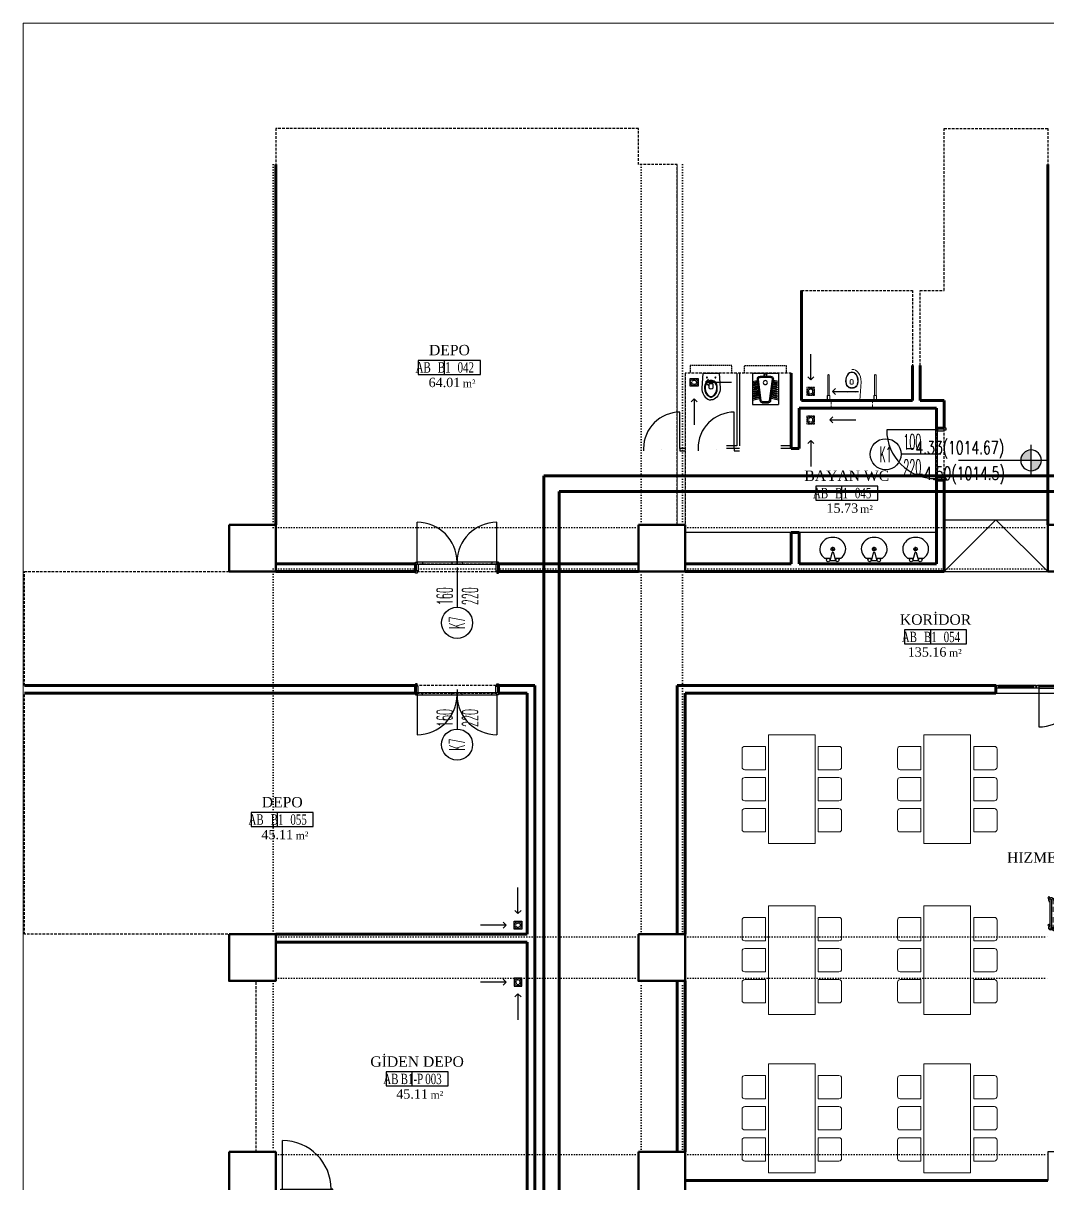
# Model space of a CAD drawing. Extents: x -228812 to 45006, y -308075 to -42938.
# Drawn here: x 39709 to 41687, y -45177 to -42938 of the extents above; entities that cross this region are included whole.
import ezdxf
from ezdxf.enums import TextEntityAlignment as Align

# ---------------------------------------------------------------- set-up
doc = ezdxf.new("R2010")
doc.units = 0
doc.header["$LTSCALE"] = 20
for name, pattern in [('( Hidden )', [0.375, 0.25, -0.125]), ('BORDER', [1.75, 0.5, -0.25, 0.5, -0.25, 0, -0.25]), ('DASHED', [0.75, 0.5, -0.25]), ('DOT', [0.25, 0, -0.25]), ('HIDDEN', [0.375, 0.25, -0.125])]:
    doc.linetypes.add(name, pattern=pattern)
doc.layers.get('0').update_dxf_attribs({"linetype": 'CONTINUOUS', "lineweight": 15})
doc.layers.get('DEFPOINTS').update_dxf_attribs({"linetype": 'CONTINUOUS'})
for name, color, linetype, lineweight in [('-DWG_ANA_1', 7, 'BORDER', 25), ('-DWG_DETAY1', 7, 'CONTINUOUS', 25), ('-DWG_DETAY1_1', 7, 'BORDER', 20), ('-DWG_DETAY2', 7, 'CONTINUOUS', 15), ('DUVAR', 7, 'CONTINUOUS', 60), ('KOLON', 7, 'CONTINUOUS', 50), ('NO', 7, 'CONTINUOUS', 30), ('tefris', 7, 'CONTINUOUS', 20), ('Y-TEFRIS ISLAK', 142, 'CONTINUOUS', 9)]:
    doc.layers.add(name, color=color, linetype=linetype, lineweight=lineweight)
for name, color, linetype in [('BL-S', 42, 'CONTINUOUS'), ('DUVAR-PANEL', 7, 'CONTINUOUS'), ('KAPILAR', 5, 'CONTINUOUS'), ('KIRIS', 9, 'DOT'), ('KOT', 7, 'CONTINUOUS'), ('MERD', 7, 'CONTINUOUS'), ('OK', 7, 'CONTINUOUS'), ('ROOM', 7, 'CONTINUOUS'), ('ROOM-T', 7, 'CONTINUOUS'), ('TEFRIS SIHHI', 7, 'CONTINUOUS')]:
    doc.layers.add(name, color=color, linetype=linetype)
doc.styles.add('OLC-200', font='tromans.shx', dxfattribs={"width": 0.5, "height": 0.2})
doc.styles.add('OLC-50', font='romans.shx', dxfattribs={"width": 0.5, "height": 0.15})
doc.styles.add('olcu', font='romans.shx', dxfattribs={"width": 0.5})
doc.styles.add('ROMANS', font='romans.shx', dxfattribs={"width": 0.8})
doc.styles.add('YAZI', font='times.ttf')

# ---------------------------------------------------------------- blocks, each defined once
blk = doc.blocks.new('*U685')
at = {"color": 0}
for p, q in [((-157, 18), (-157, 95)), ((-3, 18), (-3, 95)), ((-147, 18), (-147, 14)), ((-90.1, 18), (-90.1, 14)), ((-80, 7.5), (-80, 7.5)), ((-70, 18), (-70, 14)), ((-13.1, 18), (-13.1, 14))]:
    blk.add_line(p, q, dxfattribs=at)
at = {"color": 0, "linetype": 'DOT', "ltscale": 20}
blk.add_line((-155, 0), (-5, 0), dxfattribs=at)
at = {"color": 0, "lineweight": -3}
for points in [[(-160, 15), (-160, 18), (-157, 18), (-157, 14), (-155, 14), (-155, 1), (-157, 1), (-157, -3), (-160, -3), (-160, 0)], [(0, 15), (0, 18), (-3, 18), (-3, 14), (-5, 14), (-5, 1), (-3, 1), (-3, -3), (0, -3), (0, 0)]]:
    blk.add_lwpolyline(points, dxfattribs=at)
at = {"color": 0}
for points in [[(-157, 18), (-157, 14), (-80, 14), (-80, 18)], [(-80, 18), (-80, 14), (-3, 14), (-3, 18)]]:
    blk.add_lwpolyline(points, close=True, dxfattribs=at)
at = {"color": 16}
blk.add_lwpolyline([(-80, 7.5), (-80, -69)], dxfattribs=at)
blk.add_circle((-80, -99), 30, dxfattribs=at)
at = {"color": 0}
for centre, start, end in [((-157, 18), 0, 90), ((-3, 18), 90, 180)]:
    blk.add_arc(centre, 77, start, end, dxfattribs=at)
at = {"color": 16, "style": 'OLC-50', "width": 0.45}
blk.add_attdef('GEN', text='', height=30, rotation=90, dxfattribs=at).set_placement((-80, -65), align=Align.BOTTOM_LEFT)
blk.add_attdef('YUK', text='', height=30, rotation=90, dxfattribs=at).set_placement((-70, -65), align=Align.TOP_LEFT)
at = {"style": 'OLC-50', "width": 0.5, "flags": 1}
for tag, p in [('KABLOK', (-188.3, -83.8)), ('KAMAHKOD', (-83.9, -83.8)), ('KAMAHNO', (-195.2, -120.6)), ('KAMAHAD', (-79.6, -120)), ('DUVKA', (-188.6, -156)), ('KARENK', (-82.6, -154.8)), ('KATIP', (-188.1, -194)), ('KASAMAL', (-83.9, -189.6)), ('KASARENK', (-83.5, -229)), ('KAMAL', (-188.7, -233)), ('MENFEZ', (-190, -268.9)), ('YANGIN', (-84.2, -266.9)), ('ACILYON', (-192.7, -303.5)), ('CEKIT', (-86.3, -303.2)), ('CARPTEK', (-195, -337.4)), ('FOTOSEL', (-86.8, -337.1)), ('PBAR', (-193.2, -371.1)), ('KONTROL', (-87, -371.1))]:
    blk.add_attdef(tag, p, '', height=30, dxfattribs=at)
at = {"color": 16, "style": 'OLC-50', "width": 0.45}
blk.add_attdef('POZ', text='', height=30, rotation=90, dxfattribs=at).set_placement((-80, -99), align=Align.MIDDLE_CENTER)
blk = doc.blocks.new('ROOMNAME')
at = {"color": 0}
blk.add_line((0, 13.5), (0, -13.5), dxfattribs=at)
blk.add_lwpolyline([(-50, 13.5), (-50, -13.5), (70, -13.5), (70, 13.5)], close=True, dxfattribs=at)
at = {"color": 0, "insert": (36, -30.8), "char_height": 15, "width": 39.826, "attachment_point": 4, "style": 'YAZI'}
blk.add_mtext('m²', dxfattribs=at)
at = {"color": 0, "style": 'YAZI'}
for tag, p in [('KOD', (-25, 0)), ('NO', (35, 0))]:
    blk.add_attdef(tag, text='', height=20, dxfattribs=at).set_placement(p, align=Align.MIDDLE_CENTER)
blk.add_attdef('ALAN', text='', height=18, dxfattribs=at).set_placement((31, -29), align=Align.MIDDLE_RIGHT)
at = {"color": 0, "style": 'YAZI', "flags": 1}
for tag, p in [('ALANIHALE', (10, -51.3)), ('CEVRE', (8.8, -70.9))]:
    blk.add_attdef(tag, text='', height=15, dxfattribs=at).set_placement(p, align=Align.MIDDLE_CENTER)
at = {"color": 0, "style": 'OLC-200', "width": 0.5, "flags": 1}
for tag, p in [('DOS', (-43.9, -102.9)), ('SUP', (-12.3, -102.9)), ('DUV', (15.1, -102.9)), ('TAV', (42.4, -102.9)), ('KTIP1', (-43.9, -131.5)), ('KTIP2', (6.1, -131.5)), ('KTIP3', (56.1, -131.5)), ('KTIP1S', (-43.9, -160.1)), ('KTIP2S', (6.1, -160.1)), ('KTIP3S', (56.1, -160.1)), ('PTIP1', (-43.9, -188.6)), ('PTIP2', (6.1, -188.6)), ('PTIP3', (56.1, -188.6)), ('PTIP1S', (-43.9, -217.2)), ('PTIP2S', (6.1, -217.2)), ('PTIP3S', (56.1, -217.2)), ('KISI', (-43.9, -245.8)), ('KW', (6.1, -245.8)), ('ISI', (56.1, -245.8))]:
    blk.add_attdef(tag, p, '', height=15, dxfattribs=at)
at = {"layer": 'ROOM-T', "color": 9, "style": 'YAZI'}
blk.add_attdef('MAHALADI', text='', height=20, dxfattribs=at).set_placement((10, 33.5), align=Align.MIDDLE_CENTER)
blk = doc.blocks.new('*U684')
at = {"color": 0}
for p, q in [((-157, 18), (-157, 95)), ((-3, 18), (-3, 95)), ((-147, 18), (-147, 14)), ((-90.1, 18), (-90.1, 14)), ((-80, 7.5), (-80, 7.5)), ((-70, 18), (-70, 14)), ((-13.1, 18), (-13.1, 14))]:
    blk.add_line(p, q, dxfattribs=at)
at = {"color": 0, "linetype": 'DOT', "ltscale": 20}
blk.add_line((-155, 0), (-5, 0), dxfattribs=at)
at = {"color": 16}
blk.add_lwpolyline([(-80, 7.5), (-80, 84)], dxfattribs=at)
at = {"color": 0, "lineweight": -3}
for points in [[(-160, 15), (-160, 18), (-157, 18), (-157, 14), (-155, 14), (-155, 1), (-157, 1), (-157, -3), (-160, -3), (-160, 0)], [(0, 15), (0, 18), (-3, 18), (-3, 14), (-5, 14), (-5, 1), (-3, 1), (-3, -3), (0, -3), (0, 0)]]:
    blk.add_lwpolyline(points, dxfattribs=at)
at = {"color": 0}
for points in [[(-157, 18), (-157, 14), (-80, 14), (-80, 18)], [(-80, 18), (-80, 14), (-3, 14), (-3, 18)]]:
    blk.add_lwpolyline(points, close=True, dxfattribs=at)
at = {"color": 16}
blk.add_circle((-80, 114), 30, dxfattribs=at)
at = {"color": 0}
for centre, start, end in [((-157, 18), 0, 90), ((-3, 18), 90, 180)]:
    blk.add_arc(centre, 77, start, end, dxfattribs=at)
at = {"color": 16, "style": 'OLC-50', "width": 0.45}
blk.add_attdef('POZ', text='', height=30, rotation=270, dxfattribs=at).set_placement((-80, 114), align=Align.MIDDLE_CENTER)
blk.add_attdef('YUK', text='', height=30, rotation=270, dxfattribs=at).set_placement((-90, 80), align=Align.TOP_LEFT)
blk.add_attdef('GEN', text='', height=30, rotation=270, dxfattribs=at).set_placement((-80, 80), align=Align.BOTTOM_LEFT)
at = {"style": 'OLC-50', "width": 0.5, "flags": 1}
for tag, p in [('KABLOK', (-188.3, -83.8)), ('KAMAHKOD', (-83.9, -83.8)), ('KAMAHNO', (-195.2, -120.6)), ('KAMAHAD', (-79.6, -120)), ('DUVKA', (-188.6, -156)), ('KARENK', (-82.6, -154.8)), ('KATIP', (-188.1, -194)), ('KASAMAL', (-83.9, -189.6)), ('KASARENK', (-83.5, -229)), ('KAMAL', (-188.7, -233)), ('MENFEZ', (-190, -268.9)), ('YANGIN', (-84.2, -266.9)), ('ACILYON', (-192.7, -303.5)), ('CEKIT', (-86.3, -303.2)), ('CARPTEK', (-195, -337.4)), ('FOTOSEL', (-86.8, -337.1)), ('PBAR', (-193.2, -371.1)), ('KONTROL', (-87, -371.1))]:
    blk.add_attdef(tag, p, '', height=30, dxfattribs=at)
blk = doc.blocks.new('*U661')
at = {"color": 0}
for p, q in [((-97, 18), (-97, 112)), ((-87, 18), (-87, 14)), ((-50, 7.5), (-50, 7.5)), ((-13, 18), (-13, 14))]:
    blk.add_line(p, q, dxfattribs=at)
at = {"color": 0, "linetype": 'DOT', "ltscale": 20}
blk.add_line((0, 0), (-100, 0), dxfattribs=at)
at = {"color": 0, "lineweight": -3}
for points in [[(-100, 15), (-100, 18), (-97, 18), (-97, 14), (-95, 14), (-95, 1), (-97, 1), (-97, -3), (-100, -3), (-100, 0)], [(0, 15), (0, 18), (-3, 18), (-3, 14), (-5, 14), (-5, 1), (-3, 1), (-3, -3), (0, -3), (0, 0)]]:
    blk.add_lwpolyline(points, dxfattribs=at)
at = {"color": 0}
blk.add_lwpolyline([(-3, 18), (-3, 14), (-97, 14), (-97, 18)], close=True, dxfattribs=at)
at = {"color": 16}
blk.add_lwpolyline([(-50, 7.5), (-50, -69)], dxfattribs=at)
blk.add_circle((-50, -99), 30, dxfattribs=at)
at = {"color": 0}
blk.add_arc((-97, 18), 94, 0, 90, dxfattribs=at)
at = {"color": 16, "style": 'OLC-50', "width": 0.45}
blk.add_attdef('GEN', text='', height=30, rotation=90, dxfattribs=at).set_placement((-50, -65), align=Align.BOTTOM_LEFT)
blk.add_attdef('YUK', text='', height=30, rotation=90, dxfattribs=at).set_placement((-40, -65), align=Align.TOP_LEFT)
at = {"style": 'OLC-50', "width": 0.5, "flags": 1}
for tag, p in [('KABLOK', (-158.3, -83.8)), ('KAMAHKOD', (-53.9, -83.8)), ('KAMAHNO', (-165.2, -120.6)), ('KAMAHAD', (-49.6, -120)), ('DUVKA', (-158.6, -156)), ('KARENK', (-52.6, -154.8)), ('KATIP', (-158.1, -194)), ('KASAMAL', (-53.9, -189.6)), ('KASARENK', (-53.5, -229)), ('KAMAL', (-158.7, -233)), ('MENFEZ', (-160, -268.9)), ('YANGIN', (-54.2, -266.9)), ('ACILYON', (-162.7, -303.5)), ('CEKIT', (-56.3, -303.2)), ('CARPTEK', (-165, -337.4)), ('FOTOSEL', (-56.8, -337.1)), ('PBAR', (-163.2, -371.1)), ('KONTROL', (-57, -371.1))]:
    blk.add_attdef(tag, p, '', height=30, dxfattribs=at)
at = {"color": 16, "style": 'OLC-50', "width": 0.45}
blk.add_attdef('POZ', text='', height=30, rotation=90, dxfattribs=at).set_placement((-50, -99), align=Align.MIDDLE_CENTER)
blk = doc.blocks.new('K070-PANEL')
at = {"color": 0}
for p, q in [((80, 0), (80, -5)), ((45, -2.5), (45, -2.5))]:
    blk.add_line(p, q, dxfattribs=at)
blk.add_lwpolyline([(10, 0), (10, 70, -0.414214), (80, 0)], format="xyb", dxfattribs=at)
blk.add_lwpolyline([(0, 0), (10, 0), (10, -5), (0, -5)], dxfattribs=at)
blk = doc.blocks.new('KLOZET')
at = {"color": 0, "extrusion": (0, 0, -1)}
for p, q in [((0, 15.5), (0, -15.5)), ((0, -15.5), (-29, -17.7))]:
    blk.add_line(p, q, dxfattribs=at)
at = {"color": 0, "linetype": 'HIDDEN', "ltscale": 0.5}
blk.add_lwpolyline([(0, -40), (15, -40), (15, 40), (0, 40)], dxfattribs=at)
at = {"color": 0, "extrusion": (0, 0, -1)}
for points in [[(0, 15.5), (29, 17.7, -0.251194), (50.1, 6.4, -0.116101), (51.5, 0, -0.116101)], [(27.9, 4.2, -0.506507), (27.9, -4.2, -1.085217)], [(27.9, -4.2), (21.5, -4.2, -0.414214), (20.5, -3.2), (20.5, 3.2, -0.414214), (21.5, 4.2), (27.9, 4.2)]]:
    blk.add_lwpolyline(points, format="xyb", dxfattribs=at)
for points in [[(46.3, 0, -0.068595), (45.8, -2.2, -0.325495), (28.9, -12.2), (25.3, -12.2, -0.336667), (13.9, -2.3), (13.9, 0), (13.9, 2.3, -0.336667), (25.3, 12.2), (28.9, 12.2, -0.325495), (45.8, 2.2, -0.068595)], [(45.1, 0, -0.064612), (44.7, -1.8, -0.325625), (29, -11), (25.3, -11, -0.332728), (15.1, -2.2), (15.1, 0), (15.1, 2.2, -0.332728), (25.3, 11), (29, 11, -0.325625), (44.7, 1.8, -0.064612)]]:
    blk.add_lwpolyline(points, format="xyb", close=True, dxfattribs=at)
for centre in [(8, 7.8), (8, -8.5)]:
    blk.add_circle(centre, 0.8, dxfattribs=at)
for centre, radius, start, end in [((37.2, -0.2), 14.3, 334.2235, 0.7134), ((28.9, 7.6), 25.4, 270.0429, 326.4453)]:
    blk.add_arc(centre, radius, start, end, dxfattribs=at)
blk = doc.blocks.new('ENGELLI KL')
at = {"layer": 'Y-TEFRIS ISLAK'}
for p, q in [((-9.3, 46.5), (-48.6, 46.5)), ((-0.3, 47.7), (-9.3, 47.7)), ((-9.3, 47.4), (-9.3, 47.7)), ((-0.3, 47.4), (-9.3, 47.4)), ((-9.3, 42.8), (-9.3, 47.4)), ((-0.3, 39.8), (-0.3, 49.7)), ((-0.3, 49.7), (0, 49.7)), ((0, 39.8), (0, 49.7)), ((-9.3, 43.7), (-48.6, 43.7)), ((-0.3, 42.8), (-9.3, 42.8)), ((-9.3, 42.5), (-9.3, 42.8)), ((-0.3, 42.5), (-9.3, 42.5)), ((-0.3, 39.8), (0, 39.8)), ((-40.6, 0.7), (-40.6, 0.6)), ((-40.6, 0.4), (-40.6, 0.6)), ((-33.1, 3.7), (-37.6, 3.7)), ((-31.6, 0.6), (-31.6, 2.2)), ((-31.6, 0.6), (-31.6, -1.1)), ((0, -15), (0, 15)), ((-33.1, -2.6), (-37.6, -2.6)), ((0, -15), (-36.1, -17.7)), ((-9.3, -43.7), (-48.6, -43.7)), ((-0.3, -42.5), (-9.3, -42.5)), ((-9.3, -42.5), (-9.3, -42.8)), ((-0.3, -42.8), (-9.3, -42.8)), ((-9.3, -42.8), (-9.3, -47.4)), ((-0.3, -39.8), (-0.3, -49.7)), ((-0.3, -39.8), (0, -39.8)), ((0, -39.8), (0, -49.7)), ((-9.3, -46.5), (-48.6, -46.5)), ((-0.3, -47.4), (-9.3, -47.4)), ((-9.3, -47.4), (-9.3, -47.7)), ((-0.3, -47.7), (-9.3, -47.7)), ((-0.3, -49.7), (0, -49.7))]:
    blk.add_line(p, q, dxfattribs=at)
at = {"layer": 'Y-TEFRIS ISLAK', "linetype": 'DOT'}
for p, q in [((-14.9, 7.8), (-19.1, 7.8)), ((-17, 9.6), (-17, 6.2)), ((-14.9, -7.8), (-19.1, -7.8)), ((-17, -9.6), (-17, -6.2))]:
    blk.add_line(p, q, dxfattribs=at)
at = {"layer": 'Y-TEFRIS ISLAK', "linetype": 'HIDDEN'}
blk.add_lwpolyline([(0, -40), (15, -40), (15, 40), (0, 40)], dxfattribs=at)
at = {"layer": 'Y-TEFRIS ISLAK'}
for points in [[(-60, 0, 0, 0, -0.239771), (-53.8, 12.1, 0.8, 0.8, 0)], [(-60, 0, 0, 0, 0.239771), (-53.8, -12.1, 0.8, 0.8, 0)], [(-54.5, 11.6, 0, 0, -0.184999), (-36.1, 17.7, 0.8, 0.8, 0)], [(0, 15, 0, 0, 0), (-36.1, 17.7, 0.8, 0.8, 0)], [(-54.5, -11.6, 0, 0, 0.184999), (-36.1, -17.7, 0.8, 0.8, 0)], [(0, -15, 0, 0, 0), (-36.1, -17.7, 0.8, 0.8, 0)]]:
    blk.add_lwpolyline(points, format="xyseb", dxfattribs=at)
at = {"layer": 'Y-TEFRIS ISLAK', "linetype": 'DOT'}
for centre in [(-17, 7.8), (-17, -7.8)]:
    blk.add_circle(centre, 0.75, dxfattribs=at)
at = {"layer": 'Y-TEFRIS ISLAK'}
for centre, radius, start, end in [((-48.6, 45.1), 1.4, 89.9999, 269.9999), ((-45, 0), 15, 180, 233.9334), ((-45, 0), 10, 126.0665, 180), ((-45, 0), 10, 180, 233.9334), ((-45, 0), 9, 126.0665, 180), ((-45, 0), 9, 180, 233.9334), ((-37.9, -9.7), 22, 73.2154, 126.0665), ((-37.9, -9.7), 21, 73.2154, 126.0665), ((-37.6, 0.7), 3, 90, 180), ((-37.6, 0.4), 3, 180, 270), ((-33.1, 2.2), 1.5, 360, 90), ((-35, -0.1), 11, 45.5549, 73.2154), ((-35, -0.1), 12, 45.5549, 73.2154), ((-33.6, 1.4), 8.9, 358.364, 45.5549), ((-33.6, 1.4), 9.9, 358.364, 45.5549), ((14.5, 0), 39.2, 178.364, 180), ((14.5, 0), 39.2, 180, 181.6359), ((14.5, 0), 38.2, 178.364, 180), ((14.5, 0), 38.2, 180, 181.6359), ((-37.4, 9.3), 27, 230.8256, 272.7501), ((-37.9, 9.7), 22, 233.9334, 286.7845), ((-37.9, 9.7), 21, 233.9334, 286.7845), ((-33.1, -1.1), 1.5, 270, 360), ((-35, 0.1), 11, 286.7845, 314.445), ((-35, 0.1), 12, 286.7845, 314.445), ((-33.6, -1.4), 8.9, 314.445, 1.6359), ((-33.6, -1.4), 9.9, 314.445, 1.6359), ((-48.6, -45.1), 1.4, 90.0001, 270.0001)]:
    blk.add_arc(centre, radius, start, end, dxfattribs=at)
blk = doc.blocks.new('SUZGEC')
at = {"color": 0, "linetype": 'ByBlock', "ltscale": 0.3, "extrusion": (0, 0, -1)}
blk.add_lwpolyline([(0, 0), (-15, 0), (-15, 15), (0, 15)], close=True, dxfattribs=at)
for radius in [7.03, 4.37]:
    blk.add_circle((-7.5, 7.5), radius, dxfattribs=at)
blk = doc.blocks.new('EGIM-OK')
at = {"color": 0, "ltscale": 200}
for points in [[(50, 0), (0, 0)], [(50, 0), (44.2, 5.9)], [(50, 0), (44.2, -5.9)]]:
    blk.add_lwpolyline(points, dxfattribs=at)
blk = doc.blocks.new('HELA')
at = {"color": 0, "linetype": 'ByBlock'}
for p, q in [((50, 0), (0, 0)), ((0, 0), (0, -60)), ((50, 0), (50, -60)), ((0, -16.1), (11.8, -13.1)), ((2.7, -17.8), (12.1, -15.4)), ((2.7, -22), (12.6, -19.5)), ((3.1, -19.5), (12.3, -17.2)), ((3.1, -23.7), (12.8, -21.3)), ((14.8, -53.3), (9.6, -11.6)), ((16.8, -53.1), (11.6, -11.4)), ((14.6, -6), (22.6, -6)), ((14.6, -8), (35.4, -8)), ((27.4, -6), (35.4, -6)), ((33.2, -53.1), (38.4, -11.4)), ((35.2, -53.3), (40.4, -11.6)), ((46.9, -23.7), (37.2, -21.3)), ((47.3, -22), (37.4, -19.5)), ((46.9, -19.5), (37.7, -17.2)), ((47.3, -17.8), (37.9, -15.4)), ((50, -16.1), (38.2, -13.1)), ((2.7, -26.2), (13.1, -23.6)), ((2.7, -30.4), (13.6, -27.7)), ((2.7, -34.6), (14.1, -31.8)), ((2.7, -38.8), (14.7, -35.9)), ((2.7, -43), (15.2, -39.9)), ((2.7, -47.2), (15.7, -44)), ((3.1, -27.9), (13.3, -25.4)), ((3.1, -32.1), (13.9, -29.5)), ((3.1, -36.3), (14.4, -33.6)), ((3.1, -40.5), (14.9, -37.6)), ((3.1, -44.7), (15.4, -41.7)), ((47.3, -47.2), (34.3, -44)), ((46.9, -44.7), (34.6, -41.7)), ((47.3, -43), (34.8, -39.9)), ((46.9, -40.5), (35.1, -37.6)), ((47.3, -38.8), (35.3, -35.9)), ((46.9, -36.3), (35.6, -33.6)), ((47.3, -34.6), (35.9, -31.8)), ((46.9, -32.1), (36.1, -29.5)), ((47.3, -30.4), (36.4, -27.7)), ((46.9, -27.9), (36.7, -25.4)), ((47.3, -26.2), (36.9, -23.6)), ((0, -52.1), (16.2, -48.1)), ((50, -60), (0, -60)), ((3.1, -49), (15.9, -45.8)), ((31.2, -54.8), (18.8, -54.8)), ((31.2, -56.8), (18.8, -56.8)), ((50, -52.1), (33.8, -48.1)), ((46.9, -49), (34.1, -45.8))]:
    blk.add_line(p, q, dxfattribs=at)
at = {"color": 0, "linetype": 'HIDDEN', "ltscale": 0.5}
blk.add_lwpolyline([(65, 0), (65, 15), (-15, 15), (-15, 0)], dxfattribs=at)
at = {"color": 0, "linetype": 'ByBlock'}
for centre, radius in [((25, -18), 4), ((25, -4), 3.15), ((25, -4), 2.15)]:
    blk.add_circle(centre, radius, dxfattribs=at)
for centre, radius, start, end in [((2.9, -18.6), 0.894, 103.8074, 283.8074), ((2.9, -22.8), 0.894, 103.8074, 283.8074), ((14.6, -11), 5, 90, 187.1137), ((14.6, -11), 3, 90, 187.1137), ((35.4, -11), 5, 352.8863, 90), ((35.4, -11), 3, 352.8863, 90), ((47.1, -18.6), 0.894, 256.1926, 76.1926), ((47.1, -22.8), 0.894, 256.1926, 76.1926), ((2.9, -27), 0.894, 103.8074, 283.8074), ((2.9, -31.3), 0.894, 103.8074, 283.8074), ((2.9, -35.5), 0.894, 103.8074, 283.8074), ((2.9, -39.7), 0.894, 103.8074, 283.8074), ((2.9, -43.9), 0.894, 103.8074, 283.8074), ((47.1, -27), 0.894, 256.1926, 76.1926), ((47.1, -31.3), 0.894, 256.1926, 76.1926), ((47.1, -35.5), 0.894, 256.1926, 76.1926), ((47.1, -39.7), 0.894, 256.1926, 76.1926), ((47.1, -43.9), 0.894, 256.1926, 76.1926), ((2.9, -48.1), 0.894, 103.8074, 283.8074), ((18.8, -52.8), 4, 187.1137, 270), ((18.8, -52.8), 2, 187.1137, 270), ((31.2, -52.8), 2, 270, 352.8863), ((31.2, -52.8), 4, 270, 352.8863), ((47.1, -48.1), 0.894, 256.1926, 76.1926)]:
    blk.add_arc(centre, radius, start, end, dxfattribs=at)
blk = doc.blocks.new('LAVABO UMUMI')
at = {"color": 0, "ltscale": 200}
for p, q in [((-22.8, -5.7), (-22.8, 5.7)), ((-7, 1.7), (-21, 5.2)), ((-17.5, 15.7), (-17.5, 4.4)), ((-7, -1.8), (-7, 1.7)), ((-4.5, 0), (4.5, 0)), ((0, 0), (0, 4.5)), ((-21, -5.2), (-7, -1.8)), ((-17.5, -4.4), (-17.5, -15.7)), ((0, 0), (0, -4.5))]:
    blk.add_line(p, q, dxfattribs=at)
for centre in [(-21, 8.7), (0, 0), (-21, -8.8)]:
    blk.add_circle(centre, 3.5, dxfattribs=at)
blk.add_ellipse((0, 0), major_axis=(0, 25), ratio=0.9, start_param=2.25047, end_param=7.174308, dxfattribs=at)
blk = doc.blocks.new('*U656')
at = {"color": 0}
for p, q in [((-3, 18), (-3, 112)), ((-87, 18), (-87, 14)), ((-50, 7.5), (-50, 7.5)), ((-13, 18), (-13, 14))]:
    blk.add_line(p, q, dxfattribs=at)
at = {"color": 0, "linetype": 'DOT', "ltscale": 20}
blk.add_line((-100, 0), (0, 0), dxfattribs=at)
at = {"color": 16}
blk.add_lwpolyline([(-50, 7.5), (-50, 84)], dxfattribs=at)
at = {"color": 0, "lineweight": -3}
for points in [[(-100, 15), (-100, 18), (-97, 18), (-97, 14), (-95, 14), (-95, 1), (-97, 1), (-97, -3), (-100, -3), (-100, 0)], [(0, 15), (0, 18), (-3, 18), (-3, 14), (-5, 14), (-5, 1), (-3, 1), (-3, -3), (0, -3), (0, 0)]]:
    blk.add_lwpolyline(points, dxfattribs=at)
at = {"color": 0}
blk.add_lwpolyline([(-97, 18), (-97, 14), (-3, 14), (-3, 18)], close=True, dxfattribs=at)
at = {"color": 16}
blk.add_circle((-50, 114), 30, dxfattribs=at)
at = {"color": 0}
blk.add_arc((-3, 18), 94, 90, 180, dxfattribs=at)
at = {"color": 16, "style": 'OLC-50', "width": 0.45}
blk.add_attdef('POZ', text='', height=30, rotation=270, dxfattribs=at).set_placement((-50, 114), align=Align.MIDDLE_CENTER)
blk.add_attdef('YUK', text='', height=30, rotation=270, dxfattribs=at).set_placement((-60, 80), align=Align.TOP_LEFT)
blk.add_attdef('GEN', text='', height=30, rotation=270, dxfattribs=at).set_placement((-50, 80), align=Align.BOTTOM_LEFT)
at = {"style": 'OLC-50', "width": 0.5, "flags": 1}
for tag, p in [('KABLOK', (-158.3, -83.8)), ('KAMAHKOD', (-53.9, -83.8)), ('KAMAHNO', (-165.2, -120.6)), ('KAMAHAD', (-49.6, -120)), ('DUVKA', (-158.6, -156)), ('KARENK', (-52.6, -154.8)), ('KATIP', (-158.1, -194)), ('KASAMAL', (-53.9, -189.6)), ('KASARENK', (-53.5, -229)), ('KAMAL', (-158.7, -233)), ('MENFEZ', (-160, -268.9)), ('YANGIN', (-54.2, -266.9)), ('ACILYON', (-162.7, -303.5)), ('CEKIT', (-56.3, -303.2)), ('CARPTEK', (-165, -337.4)), ('FOTOSEL', (-56.8, -337.1)), ('PBAR', (-163.2, -371.1)), ('KONTROL', (-57, -371.1))]:
    blk.add_attdef(tag, p, '', height=30, dxfattribs=at)
blk = doc.blocks.new('SUZGEC OK')
at = {"layer": 'OK', "color": 252, "rotation": 179.9999988256444}
blk.add_blockref('EGIM-OK', (80, -7.5), dxfattribs=at)
at = {"layer": 'OK', "color": 252, "xscale": -1, "rotation": 270}
blk.add_blockref('EGIM-OK', (7.5, -80), dxfattribs=at)
at = {"layer": 'TEFRIS SIHHI', "color": 155, "linetype": 'HIDDEN', "xscale": -1, "rotation": 90}
blk.add_blockref('SUZGEC', (15, 0), dxfattribs=at)
blk = doc.blocks.new('KOT-PL(TEMIZ&KABA)')
at = {"layer": 'KOT', "linetype": 'Continuous', "lineweight": -3}
h = blk.add_hatch(color=7, dxfattribs=at)
h.paths.add_polyline_path([(0, 0), (0.2, 0, 0.414214), (0, 0.2)])
h.paths.add_polyline_path([(0, 0), (-0.2, 0, 0.414214), (0, -0.2)])
at = {"layer": 'KOT', "color": 7, "lineweight": -3}
for p, q in [((0, -0.3), (0, 0.3)), ((-0.3, 0), (1.4, 0))]:
    blk.add_line(p, q, dxfattribs=at)
at = {"layer": 'KOT', "color": 7, "linetype": 'Continuous', "lineweight": -3}
blk.add_circle((0, 0), 0.2, dxfattribs=at)
at = {"layer": 'KOT', "color": 7, "linetype": 'Continuous', "lineweight": -3, "style": 'olcu', "width": 0.7}
for tag, p in [('KOTTEMIZ', (0.31, 0.122)), ('KOTKABA', (0.31, -0.373))]:
    blk.add_attdef(tag, p, '', height=0.25, dxfattribs=at)
blk = doc.blocks.new('KOLON90')
at = {"layer": 'KOLON', "color": 4}
blk.add_lwpolyline([(-45, 45), (45, 45), (45, -45), (-45, -45)], close=True, dxfattribs=at)
blk = doc.blocks.new('6LI')
at = {"color": 0, "lineweight": -2}
for p, q in [((7062.5, -56269.6), (7062.5, -56309.6)), ((7102.5, -56264.6), (7067.5, -56264.6)), ((7107.5, -56269.6), (7107.5, -56309.6)), ((7122.5, -56269.6), (7122.5, -56309.6)), ((7162.5, -56264.6), (7127.5, -56264.6)), ((7167.5, -56269.6), (7167.5, -56309.6)), ((7182.5, -56269.6), (7182.5, -56309.6)), ((7222.5, -56264.6), (7187.5, -56264.6)), ((7227.5, -56269.6), (7227.5, -56309.6)), ((7040, -56315.6), (7040, -56405.6)), ((7250, -56315.6), (7040, -56315.6)), ((7062.5, -56309.6), (7107.5, -56309.6)), ((7122.5, -56309.6), (7167.5, -56309.6)), ((7182.5, -56309.6), (7227.5, -56309.6)), ((7250, -56405.6), (7250, -56315.6)), ((7250, -56405.6), (7040, -56405.6)), ((7107.5, -56411.6), (7062.5, -56411.6)), ((7062.5, -56411.6), (7062.5, -56451.6)), ((7107.5, -56451.6), (7107.5, -56411.6)), ((7167.5, -56411.6), (7122.5, -56411.6)), ((7122.5, -56411.6), (7122.5, -56451.6)), ((7167.5, -56451.6), (7167.5, -56411.6)), ((7227.5, -56411.6), (7182.5, -56411.6)), ((7182.5, -56411.6), (7182.5, -56451.6)), ((7227.5, -56451.6), (7227.5, -56411.6)), ((7067.5, -56456.6), (7102.5, -56456.6)), ((7127.5, -56456.6), (7162.5, -56456.6)), ((7187.5, -56456.6), (7222.5, -56456.6))]:
    blk.add_line(p, q, dxfattribs=at)
for centre, start, end in [((7067.5, -56269.6), 90, 180), ((7102.5, -56269.6), 0, 90), ((7127.5, -56269.6), 90, 180), ((7162.5, -56269.6), 0, 90), ((7187.5, -56269.6), 90, 180), ((7222.5, -56269.6), 0, 90), ((7067.5, -56451.6), 180, 270), ((7102.5, -56451.6), 270, 0), ((7127.5, -56451.6), 180, 270), ((7162.5, -56451.6), 270, 0), ((7187.5, -56451.6), 180, 270), ((7222.5, -56451.6), 270, 0)]:
    blk.add_arc(centre, 5, start, end, dxfattribs=at)
blk = doc.blocks.new('*U9156')
at = {"color": 0}
for p, q in [((-165, 5), (-232.5, 5)), ((-232.5, 0), (-165, 0)), ((5, 5), (72.5, 5)), ((5, 0), (72.5, 0))]:
    blk.add_line(p, q, dxfattribs=at)
at = {"color": 16}
for p, q in [((-232.5, 2.5), (-165, 2.5)), ((5, 2.5), (72.5, 2.5))]:
    blk.add_line(p, q, dxfattribs=at)
at = {"color": 0, "linetype": 'ByBlock', "lineweight": -3}
for p, q in [((-155, 5), (-85, 5)), ((-85, 0), (-155, 0)), ((-5, 5), (-75, 5)), ((-75, 0), (-5, 0))]:
    blk.add_line(p, q, dxfattribs=at)
at = {"color": 16, "linetype": 'ByBlock', "lineweight": -3}
for p, q in [((-85, 2.5), (-155, 2.5)), ((-75, 2.5), (-5, 2.5))]:
    blk.add_line(p, q, dxfattribs=at)
at = {"color": 0, "linetype": 'ByBlock', "lineweight": -3, "flags": 128}
for points in [[(-155, 5), (-155, 80, -0.414214), (-80, 5)], [(-5, 5), (-5, 80, 0.414214), (-80, 5)]]:
    blk.add_lwpolyline(points, format="xyb", dxfattribs=at)
at = {"color": 16}
blk.add_lwpolyline([(-80, 2.5), (-80, 81.5)], dxfattribs=at)
at = {"color": 0, "linetype": 'ByBlock', "lineweight": -3}
for points in [[(-232.5, 5), (-232.5, 0), (-237.5, 0), (-237.5, 5)], [(-160, 5), (-160, 0), (-165, 0), (-165, 5)], [(-155, 5), (-155, 0), (-160, 0), (-160, 5)], [(-80, 5), (-80, 0), (-85, 0), (-85, 5)], [(-80, 5), (-80, 0), (-75, 0), (-75, 5)], [(0, 5), (0, 0), (-5, 0), (-5, 5)], [(5, 5), (5, 0), (0, 0), (0, 5)], [(77.5, 5), (77.5, 0), (72.5, 0), (72.5, 5)]]:
    blk.add_lwpolyline(points, close=True, dxfattribs=at)
at = {"color": 16}
blk.add_circle((-80, 111.5), 30, dxfattribs=at)
at = {"color": 16, "style": 'OLC-50', "width": 0.45}
blk.add_attdef('POZ', text='', height=30, rotation=270, dxfattribs=at).set_placement((-80, 111.5), align=Align.MIDDLE_CENTER)
blk.add_attdef('YUK', text='', height=30, rotation=270, dxfattribs=at).set_placement((-90, 77.5), align=Align.TOP_LEFT)
blk.add_attdef('GEN', text='', height=30, rotation=270, dxfattribs=at).set_placement((-80, 77.5), align=Align.BOTTOM_LEFT)
at = {"style": 'OLC-50', "width": 0.5, "flags": 1}
for tag, p in [('KABLOK', (-174.2, -88.8)), ('KAMAHKOD', (-69.8, -88.8)), ('KAMAHNO', (-181.2, -125.6)), ('KAMAHAD', (-65.6, -125)), ('DUVKA', (-174.5, -161)), ('KARENK', (-68.6, -159.8)), ('KATIP', (-174.1, -199)), ('KASAMAL', (-69.8, -194.6)), ('KAMAL', (-174.6, -238)), ('KASARENK', (-69.4, -234)), ('MENFEZ', (-175.9, -273.9)), ('YANGIN', (-70.1, -271.9)), ('ACILYON', (-178.6, -308.5)), ('CEKIT', (-72.2, -308.2)), ('CARPTEK', (-180.9, -342.4)), ('FOTOSEL', (-72.7, -342.1)), ('PBAR', (-179.1, -376.1)), ('KONTROL', (-72.9, -376.1))]:
    blk.add_attdef(tag, p, '', height=30, dxfattribs=at)
blk = doc.blocks.new('ATK200')
at = {"layer": '-DWG_ANA_1', "color": 0, "linetype": 'Continuous'}
for points in [[(0, -58), (0, 0), (3, 0), (3, -58)], [(76, -58), (76, 0), (79, 0), (79, -58)]]:
    blk.add_lwpolyline(points, close=True, dxfattribs=at)
at = {"layer": '-DWG_DETAY1', "color": 0, "linetype": 'Continuous'}
for points in [[(4, 0), (75, 0)], [(4, -58), (75, -58)]]:
    blk.add_lwpolyline(points, dxfattribs=at)
at = {"layer": '-DWG_DETAY1_1', "color": 0}
for points in [[(6, -58), (6, -3)], [(73, -58), (73, -3)]]:
    blk.add_lwpolyline(points, dxfattribs=at)
blk.add_lwpolyline([(38, -3), (41, -3), (41, -58), (38, -58)], close=True, dxfattribs=at)
at = {"layer": '-DWG_DETAY2', "color": 0, "linetype": 'DASHED'}
blk.add_line((3, -58), (76, 0), dxfattribs=at)
at = {"layer": '-DWG_DETAY2', "color": 0, "linetype": 'HIDDEN'}
for points in [[(-1.4, -1.6), (-4.5, 1.5), (-2.4, 3.6), (0.8, 0.5)], [(73.6, -1.6), (70.5, 1.5), (72.6, 3.6), (75.8, 0.5)], [(78.4, -6.4), (81.5, -9.5), (83.6, -7.4), (80.5, -4.2)], [(-1.4, -54.6), (-4.5, -51.5), (-2.4, -49.4), (0.8, -52.5)], [(2.4, -59.4), (5.5, -62.5), (7.6, -60.4), (4.5, -57.2)], [(78.4, -59.4), (81.5, -62.5), (83.6, -60.4), (80.5, -57.2)]]:
    blk.add_lwpolyline(points, dxfattribs=at)
at = {"layer": '-DWG_DETAY2', "color": 0, "linetype": 'Continuous'}
blk.add_lwpolyline([(4, -3), (75, -3)], dxfattribs=at)
at = {"layer": '-DWG_DETAY2', "color": 0}
for centre, start, end in [((2, -3), 348.463, 246.4218), ((77, -3), 293.5782, 191.537), ((2, -56), 113.5782, 11.537), ((77, -56), 168.463, 66.4218)]:
    blk.add_arc(centre, 5, start, end, dxfattribs=at)
at = {"layer": 'NO', "linetype": 'Continuous', "style": 'ROMANS', "width": 0.8}
blk.add_attdef('NO', text='', height=10, dxfattribs=at).set_placement((57, -49), align=Align.MIDDLE)

msp = doc.modelspace()

# ---------------------------------------------------------------- linework, layer by layer
at = {"linetype": 'Continuous'}
msp.add_lwpolyline([(39709.494, -42938.116), (44863.882, -42938.116), (44863.882, -47662.514), (39709.494, -47662.514)], close=True, dxfattribs=at)
at = {"layer": 'DEFPOINTS', "color": 7, "linetype": '( Hidden )'}
for points in [[(40696.851, -45631.043), (40696.851, -44216.043), (39711.851, -44216.043), (39711.851, -43996.043), (41486.842, -43996.043), (41486.842, -43666.043), (41440.342, -43666.043), (41440.342, -43453.543), (41486.842, -43453.543), (41486.842, -43141.043), (41486.842, -43141.043), (41686.842, -43141.043), (41686.842, -43453.543), (41686.842, -43452.293), (41686.842, -43664.793), (41686.842, -43666.043), (41686.842, -43996.043), (42856.85, -43996.043)], [(41471.842, -43681.043), (41206.842, -43681.043), (41206.842, -43758.543), (41191.842, -43758.543), (41191.842, -43613.543), (40986.842, -43613.543), (40986.842, -43981.043), (41191.842, -43981.043), (41191.842, -43921.043), (41206.842, -43921.043), (41206.842, -43981.043), (41471.842, -43981.043), (41471.842, -43681.043)], [(43336.851, -44216.043), (40971.851, -44216.043), (40971.851, -44696.043), (40896.851, -44696.043), (40896.851, -44786.043), (40971.851, -44786.043), (40971.851, -45116.043), (40896.851, -45116.043), (40896.851, -45206.043)]]:
    msp.add_lwpolyline(points, dxfattribs=at)
for points in [[(40971.846, -43273.264), (40971.847, -43273.255), (40971.838, -43211.043), (40896.842, -43211.043), (40896.842, -43141.043), (40196.851, -43141.043), (40196.851, -43981.043), (40896.851, -43981.043), (40896.851, -43906.043), (40951.372, -43906.043), (40971.851, -43906.043), (40971.851, -43906.043)], [(41211.842, -43453.543), (41425.842, -43453.543), (41425.842, -43666.043), (41211.842, -43666.043)], [(39711.851, -44231.043), (40681.851, -44231.043), (40681.851, -44696.043), (39711.851, -44696.043)], [(40196.851, -44711.043), (40681.851, -44711.043), (40681.851, -45191.043), (40196.851, -45191.043), (40196.851, -45116.043), (40159.351, -45116.043), (40159.351, -44786.043), (40196.851, -44786.043)]]:
    msp.add_lwpolyline(points, close=True, dxfattribs=at)
at = {"layer": 'DEFPOINTS'}
msp.add_lwpolyline([(42701.851, -44696.043), (42151.851, -44696.043), (42151.851, -45171.043), (41776.851, -45171.043), (41776.851, -45116.043), (41686.851, -45116.043), (41686.851, -45171.043), (40986.851, -45171.043), (40986.851, -44231.043), (43121.851, -44231.043), (43121.851, -44696.043)], dxfattribs=at)
at = {"layer": 'DUVAR', "color": 2}
for p, q in [((40196.851, -43211.043), (40196.851, -43906.043)), ((41686.842, -43906.043), (41686.842, -43211.043)), ((41211.842, -43666.043, -0.134), (41211.842, -43453.543, -0.134)), ((41425.842, -43598.543), (41425.842, -43666.043)), ((41440.342, -43598.543), (41440.342, -43666.043)), ((41191.842, -43758.543, -0.134), (41191.842, -43613.543, -0.134)), ((41211.842, -43666.043), (41425.842, -43666.043)), ((41440.342, -43666.043), (41486.842, -43666.043)), ((41486.842, -43719.793, 0.134), (41486.842, -43666.043)), ((41206.842, -43681.043), (41471.842, -43681.043)), ((41206.842, -43758.543, -0.134), (41206.842, -43681.043, -0.134)), ((41471.842, -43719.793, 0.134), (41471.842, -43681.043)), ((41486.842, -43719.794, 0.134), (41471.842, -43719.794, 0.134)), ((41191.842, -43758.543), (41206.842, -43758.543)), ((41471.842, -43981.043), (41471.842, -43819.794, 0.134)), ((41486.842, -43819.794, 0.134), (41471.842, -43819.794, 0.134)), ((41486.842, -43996.043), (41486.842, -43819.794, 0.134)), ((41191.842, -43981.043), (41191.842, -43921.043)), ((41191.842, -43921.043), (41206.842, -43921.043)), ((41206.842, -43981.043), (41206.842, -43921.043)), ((40466.851, -43981.043), (40196.851, -43981.043)), ((40466.851, -43981.043), (40466.851, -43996.043)), ((40896.851, -43981.043), (40626.851, -43981.043)), ((40626.851, -43981.043), (40626.851, -43996.043)), ((40986.842, -43981.043), (41191.842, -43981.043)), ((41191.842, -43981.043), (41190.092, -43981.043)), ((41206.842, -43981.043), (41471.842, -43981.043)), ((40466.851, -43996.043), (40196.851, -43996.043)), ((40896.851, -43996.043), (40626.851, -43996.043)), ((40986.833, -43996.043), (41486.842, -43996.043)), ((40466.851, -44216.043), (39711.851, -44216.043)), ((40466.851, -44216.043), (40466.851, -44231.043)), ((40626.851, -44216.043), (40626.851, -44231.043)), ((40696.851, -44216.043), (40626.851, -44216.043)), ((40696.851, -45216.043), (40696.851, -44216.043)), ((41586.851, -44216.043), (40971.851, -44216.043)), ((40971.851, -44696.043), (40971.851, -44216.043)), ((41586.851, -44216.043), (41586.851, -44231.043)), ((40466.851, -44231.043), (39711.851, -44231.043)), ((40681.851, -44231.043), (40626.851, -44231.043)), ((40681.851, -44696.043), (40681.851, -44231.043)), ((41586.851, -44231.043), (40986.851, -44231.043)), ((40986.851, -44696.043), (40986.851, -44231.043)), ((40196.851, -44696.043), (40681.851, -44696.043)), ((40196.851, -44711.043), (40681.851, -44711.043)), ((40681.851, -45191.043), (40681.851, -44711.043)), ((40971.851, -45116.043), (40971.851, -44786.043)), ((40971.851, -45116.043), (40971.851, -44786.043)), ((40986.851, -45116.043), (40986.851, -44786.043)), ((40986.851, -45116.043), (40986.851, -44786.043)), ((41686.851, -45171.043), (40986.851, -45171.043))]:
    msp.add_line(p, q, dxfattribs=at)
at = {"layer": 'DUVAR', "color": 2, "linetype": 'ByBlock', "ltscale": 0.5}
for p, q in [((40713.94, -43811.393), (44258.94, -43811.393)), ((40713.94, -46566.393), (40713.94, -43811.393)), ((40743.94, -43841.393), (44228.94, -43841.393)), ((40743.94, -46536.393), (40743.94, -43841.393))]:
    msp.add_line(p, q, dxfattribs=at)
at = {"layer": 'DUVAR-PANEL', "color": 32}
for p, q in [((41086.842, -43613.543), (41086.842, -43753.543)), ((41091.842, -43613.543), (41091.842, -43753.543)), ((41086.842, -43753.543), (41066.842, -43753.543)), ((41191.842, -43753.543), (41171.842, -43753.543)), ((41091.842, -43758.543), (41066.842, -43758.543)), ((41206.842, -43758.543), (41171.842, -43758.543))]:
    msp.add_line(p, q, dxfattribs=at)
at = {"layer": 'KIRIS', "color": 251}
for p, q in [((40191.851, -43211.043), (40191.851, -43906.043)), ((40901.851, -43211.043), (40901.851, -43906.043)), ((40981.851, -43211.043), (40981.851, -43906.043)), ((40191.851, -43911.043), (40896.851, -43911.043)), ((40986.851, -43911.043), (41686.851, -43911.043)), ((40191.851, -43991.043), (40896.851, -43991.043)), ((40191.851, -43996.043), (40191.851, -44696.043)), ((40901.851, -44696.043), (40901.851, -43996.043)), ((40981.851, -44696.043), (40981.851, -43996.043)), ((40986.851, -43991.043), (41686.851, -43991.043)), ((40196.851, -44701.043), (40896.851, -44701.043)), ((40986.851, -44701.043), (41686.851, -44701.043)), ((40191.851, -44786.043), (40191.851, -45116.043)), ((40196.851, -44781.043), (40896.851, -44781.043)), ((40901.851, -45116.043), (40901.851, -44786.043)), ((40981.851, -45116.043), (40981.851, -44786.043)), ((40986.851, -44781.043), (41686.851, -44781.043)), ((40196.851, -45121.043), (40896.851, -45121.043)), ((40986.851, -45121.043), (41686.851, -45121.043))]:
    msp.add_line(p, q, dxfattribs=at)
at = {"layer": 'MERD', "color": 6}
for p, q in [((41486.842, -43896.043), (41686.842, -43896.043)), ((41486.842, -43996.043), (41686.842, -43996.043))]:
    msp.add_line(p, q, dxfattribs=at)
msp.add_lwpolyline([(41486.842, -43996.043), (41586.842, -43896.043), (41686.842, -43996.043)], dxfattribs=at)
at = {"layer": 'tefris', "color": 2}
for p, q in [((40971.842, -43211.043), (40971.851, -43906.043)), ((40986.851, -43613.543), (40986.851, -43906.043))]:
    msp.add_line(p, q, dxfattribs=at)
at = {"layer": 'TEFRIS SIHHI', "color": 155}
for p, q in [((41191.842, -43921.043), (40986.842, -43921.043)), ((41471.842, -43921.043), (41206.842, -43921.043))]:
    msp.add_line(p, q, dxfattribs=at)

# ---------------------------------------------------------------- block references
at = {"layer": 'BL-S', "linetype": 'Continuous'}
ref = msp.add_blockref('ATK200', (41770.212, -44685.936), dxfattribs=dict(at, rotation=180))
ref.add_attrib('NO', 'S.15', dxfattribs={"layer": 'NO', "linetype": 'Continuous', "height": 10, "style": 'ROMANS', "width": 0.8}).set_placement((41713.212, -44636.936), align=Align.MIDDLE)
at = {"layer": 'DUVAR-PANEL', "color": 32, "extrusion": (0, 0, -1), "zscale": -1}
for p in [(-40986.842, -43758.543), (-41091.842, -43758.543)]:
    msp.add_blockref('K070-PANEL', p, dxfattribs=at)
at = {"layer": 'KAPILAR'}
for name, p, rotation, values in [('*U656', (41487.974, -43719.793, 0.134), 89.99999999999997, {'POZ': 'K1', 'GEN': '100', 'YUK': '220'}), ('*U684', (40466.851, -44216.043), 180, {'POZ': 'K7', 'GEN': '160', 'YUK': '220'}), ('*U9156', (41664.351, -44216.043), 180, {'POZ': 'AK14', 'GEN': '315', 'YUK': '220'})]:
    msp.add_blockref(name, p, dxfattribs=dict(at, rotation=rotation)).add_auto_attribs(values)
for name, p, values in [('*U685', (40626.851, -43996.044), {'POZ': 'K7', 'GEN': '160', 'YUK': '220'}), ('*U661', (40306.851, -45206.043), {'POZ': 'K3', 'GEN': '100', 'YUK': '220'})]:
    msp.add_blockref(name, p, dxfattribs=at).add_auto_attribs(values)
at = {"layer": 'KOLON', "color": 1}
for p in [(40151.851, -43951.043), (40941.851, -43951.043), (41731.851, -43951.043), (40151.851, -44741.043), (40941.851, -44741.043), (40151.851, -45161.043), (40941.851, -45161.043)]:
    msp.add_blockref('KOLON90', p, dxfattribs=at)
at = {"layer": 'KOT'}
ref = msp.add_blockref('KOT-PL(TEMIZ&KABA)', (41654.564, -43781.614), dxfattribs=dict(at, xscale=-100, yscale=100, zscale=100))
ref.add_attrib('KOTTEMIZ', '-4.33(1014.67)', (41411.851, -43769.451), dxfattribs={"color": 7, "linetype": 'Continuous', "lineweight": -3, "height": 25, "style": 'olcu', "width": 0.7})
ref.add_attrib('KOTKABA', '-4.50(1014.5)', (41428.518, -43818.951), dxfattribs={"color": 7, "linetype": 'Continuous', "lineweight": -3, "height": 25, "style": 'olcu', "width": 0.7})
at = {"layer": 'OK', "color": 252}
for p, rotation in [((41229.342, -43576.512), 269.9999988256513), ((41321.373, -43648.543), 180), ((41004.342, -43713.074), 90.00000000000001), ((41316.373, -43703.543), 179.9999988256513), ((41229.342, -43793.497), 90.00000000000001)]:
    msp.add_blockref('EGIM-OK', p, dxfattribs=dict(at, rotation=rotation))
at = {"layer": 'OK', "color": 252, "xscale": -1, "rotation": 1.174348698285144e-06}
msp.add_blockref('EGIM-OK', (41076.373, -43631.043), dxfattribs=at)
at = {"layer": 'ROOM', "ltscale": 0.5}
ref = msp.add_blockref('ROOMNAME', (40522.035, -43602.271), dxfattribs=at)
ref.add_attrib('MAHALADI', 'DEPO', dxfattribs={"layer": 'ROOM-T', "color": 9, "height": 20, "style": 'YAZI'}).set_placement((40532.035, -43568.771), align=Align.MIDDLE_CENTER)
ref.add_attrib('BLOK', 'AB', dxfattribs={"layer": '0', "color": 0, "height": 20, "style": 'YAZI', "width": 0.7}).set_placement((40481.464, -43602.271), align=Align.MIDDLE_CENTER)
ref.add_attrib('KOD', 'B1', dxfattribs={"layer": '0', "color": 0, "height": 20, "style": 'YAZI', "width": 0.7}).set_placement((40522.035, -43602.271), align=Align.MIDDLE_CENTER)
ref.add_attrib('NO', '042', dxfattribs={"layer": '0', "color": 0, "height": 20, "style": 'YAZI', "width": 0.7}).set_placement((40563.607, -43602.271), align=Align.MIDDLE_CENTER)
ref.add_attrib('ALAN', '64.01', dxfattribs={"layer": '0', "color": 0, "height": 18, "style": 'YAZI'}).set_placement((40553.035, -43631.271), align=Align.MIDDLE_RIGHT)
ref = msp.add_blockref('ROOMNAME', (41288.875, -43844.769), dxfattribs=at)
ref.add_attrib('MAHALADI', 'BAYAN WC', dxfattribs={"layer": 'ROOM-T', "color": 9, "height": 20, "style": 'YAZI'}).set_placement((41298.875, -43811.269), align=Align.MIDDLE_CENTER)
ref.add_attrib('BLOK', 'AB', dxfattribs={"layer": '0', "color": 0, "height": 20, "style": 'YAZI', "width": 0.7}).set_placement((41248.304, -43844.769), align=Align.MIDDLE_CENTER)
ref.add_attrib('KOD', 'B1', dxfattribs={"layer": '0', "color": 0, "height": 20, "style": 'YAZI', "width": 0.7}).set_placement((41288.875, -43844.769), align=Align.MIDDLE_CENTER)
ref.add_attrib('NO', '045', dxfattribs={"layer": '0', "color": 0, "height": 20, "style": 'YAZI', "width": 0.7}).set_placement((41330.446, -43844.769), align=Align.MIDDLE_CENTER)
ref.add_attrib('ALAN', '15.73', dxfattribs={"layer": '0', "color": 0, "height": 18, "style": 'YAZI'}).set_placement((41320.9, -43873.769), align=Align.MIDDLE_RIGHT)
ref = msp.add_blockref('ROOMNAME', (41460.262, -44122.32), dxfattribs=at)
ref.add_attrib('MAHALADI', 'KORİDOR', dxfattribs={"layer": 'ROOM-T', "color": 9, "height": 20, "style": 'YAZI'}).set_placement((41470.262, -44088.82), align=Align.MIDDLE_CENTER)
ref.add_attrib('BLOK', 'AB', dxfattribs={"layer": '0', "color": 0, "height": 20, "style": 'YAZI', "width": 0.7}).set_placement((41419.691, -44122.32), align=Align.MIDDLE_CENTER)
ref.add_attrib('KOD', 'B1', dxfattribs={"layer": '0', "color": 0, "height": 20, "style": 'YAZI', "width": 0.7}).set_placement((41460.262, -44122.32), align=Align.MIDDLE_CENTER)
ref.add_attrib('NO', '054', dxfattribs={"layer": '0', "color": 0, "height": 20, "style": 'YAZI', "width": 0.7}).set_placement((41501.834, -44122.32), align=Align.MIDDLE_CENTER)
ref.add_attrib('ALAN', '135.16', dxfattribs={"layer": '0', "color": 0, "height": 18, "style": 'YAZI'}).set_placement((41491.262, -44151.32), align=Align.MIDDLE_RIGHT)
ref = msp.add_blockref('ROOMNAME', (40199.4, -44474.626), dxfattribs=at)
ref.add_attrib('MAHALADI', 'DEPO', dxfattribs={"layer": 'ROOM-T', "color": 9, "height": 20, "style": 'YAZI'}).set_placement((40209.4, -44441.126), align=Align.MIDDLE_CENTER)
ref.add_attrib('BLOK', 'AB', dxfattribs={"layer": '0', "color": 0, "height": 20, "style": 'YAZI', "width": 0.7}).set_placement((40158.829, -44474.626), align=Align.MIDDLE_CENTER)
ref.add_attrib('KOD', 'B1', dxfattribs={"layer": '0', "color": 0, "height": 20, "style": 'YAZI', "width": 0.7}).set_placement((40199.4, -44474.626), align=Align.MIDDLE_CENTER)
ref.add_attrib('NO', '055', dxfattribs={"layer": '0', "color": 0, "height": 20, "style": 'YAZI', "width": 0.7}).set_placement((40240.972, -44474.626), align=Align.MIDDLE_CENTER)
ref.add_attrib('ALAN', '45.11', dxfattribs={"layer": '0', "color": 0, "height": 18, "style": 'YAZI'}).set_placement((40230.4, -44503.626), align=Align.MIDDLE_RIGHT)
ref = msp.add_blockref('ROOMNAME', (41853.299, -44581.388), dxfattribs=at)
ref.add_attrib('MAHALADI', 'HIZMET PERSONELI YEMEKHANESI', dxfattribs={"layer": 'ROOM-T', "color": 9, "height": 20, "style": 'YAZI'}).set_placement((41863.299, -44547.888), align=Align.MIDDLE_CENTER)
ref.add_attrib('BLOK', 'AB', dxfattribs={"layer": '0', "color": 0, "height": 20, "style": 'YAZI', "width": 0.7}).set_placement((41812.728, -44581.388), align=Align.MIDDLE_CENTER)
ref.add_attrib('KOD', 'B1-M', dxfattribs={"layer": '0', "color": 0, "height": 20, "style": 'YAZI', "width": 0.7}).set_placement((41853.299, -44581.388), align=Align.MIDDLE_CENTER)
ref.add_attrib('NO', '075', dxfattribs={"layer": '0', "color": 0, "height": 20, "style": 'YAZI', "width": 0.7}).set_placement((41894.87, -44581.388), align=Align.MIDDLE_CENTER)
ref.add_attrib('ALAN', '154.12', dxfattribs={"layer": '0', "color": 0, "height": 18, "style": 'YAZI'}).set_placement((41884.299, -44610.388), align=Align.MIDDLE_RIGHT)
ref = msp.add_blockref('ROOMNAME', (40459.672, -44975.187), dxfattribs=at)
ref.add_attrib('MAHALADI', 'GİDEN DEPO', dxfattribs={"layer": 'ROOM-T', "color": 9, "height": 20, "style": 'YAZI'}).set_placement((40469.672, -44941.687), align=Align.MIDDLE_CENTER)
ref.add_attrib('BLOK', 'AB', dxfattribs={"layer": '0', "color": 0, "height": 20, "style": 'YAZI', "width": 0.7}).set_placement((40419.1, -44975.187), align=Align.MIDDLE_CENTER)
ref.add_attrib('KOD', 'B1-P', dxfattribs={"layer": '0', "color": 0, "height": 20, "style": 'YAZI', "width": 0.7}).set_placement((40459.672, -44975.187), align=Align.MIDDLE_CENTER)
ref.add_attrib('NO', '003', dxfattribs={"layer": '0', "color": 0, "height": 20, "style": 'YAZI', "width": 0.7}).set_placement((40501.243, -44975.187), align=Align.MIDDLE_CENTER)
ref.add_attrib('ALAN', '45.11', dxfattribs={"layer": '0', "color": 0, "height": 18, "style": 'YAZI'}).set_placement((40490.672, -45004.187), align=Align.MIDDLE_RIGHT)
at = {"layer": 'tefris', "color": 11, "xscale": -1, "rotation": 90}
for p in [(-15167.706, -37271.055), (-14867.706, -37271.055), (-15167.706, -37601.055), (-14867.706, -37601.055), (-15167.706, -37906.055), (-14867.706, -37906.055)]:
    msp.add_blockref('6LI', p, dxfattribs=at)
at = {"layer": 'TEFRIS SIHHI', "color": 155}
for name, p, rotation in [('KLOZET', (41036.842, -43613.543), 90.00000000000001), ('LAVABO UMUMI', (41271.842, -43952.791), 90.00000000000001), ('LAVABO UMUMI', (41351.842, -43952.791), 90.00000000000001), ('LAVABO UMUMI', (41431.842, -43952.791), 90.00000000000001), ('SUZGEC OK', (40671.851, -44686.043), 180)]:
    msp.add_blockref(name, p, dxfattribs=dict(at, rotation=rotation))
at = {"layer": 'TEFRIS SIHHI', "color": 155, "extrusion": (-5.45728e-19, 0.008912, 0.99996), "xscale": -1, "rotation": 1.799644033795289e-06}
msp.add_blockref('HELA', (41166.842, -43611.81, -388.702), dxfattribs=at)
at = {"layer": 'TEFRIS SIHHI', "color": 155, "xscale": -1, "rotation": 90}
msp.add_blockref('ENGELLI KL', (41308.842, -43666.043), dxfattribs=at)
at = {"layer": 'TEFRIS SIHHI', "color": 155, "linetype": 'HIDDEN', "xscale": -1, "rotation": 270}
msp.add_blockref('SUZGEC', (40996.842, -43638.543), dxfattribs=at)
at = {"layer": 'TEFRIS SIHHI', "color": 155, "linetype": 'HIDDEN'}
msp.add_blockref('SUZGEC', (41221.842, -43656.043), dxfattribs=at)
at = {"layer": 'TEFRIS SIHHI', "color": 155, "linetype": 'HIDDEN', "rotation": 270}
msp.add_blockref('SUZGEC', (41221.842, -43696.043), dxfattribs=at)
at = {"layer": 'TEFRIS SIHHI', "color": 155, "xscale": -1}
msp.add_blockref('SUZGEC OK', (40671.851, -44781.043), dxfattribs=at)

doc.saveas('drawing.dxf')
